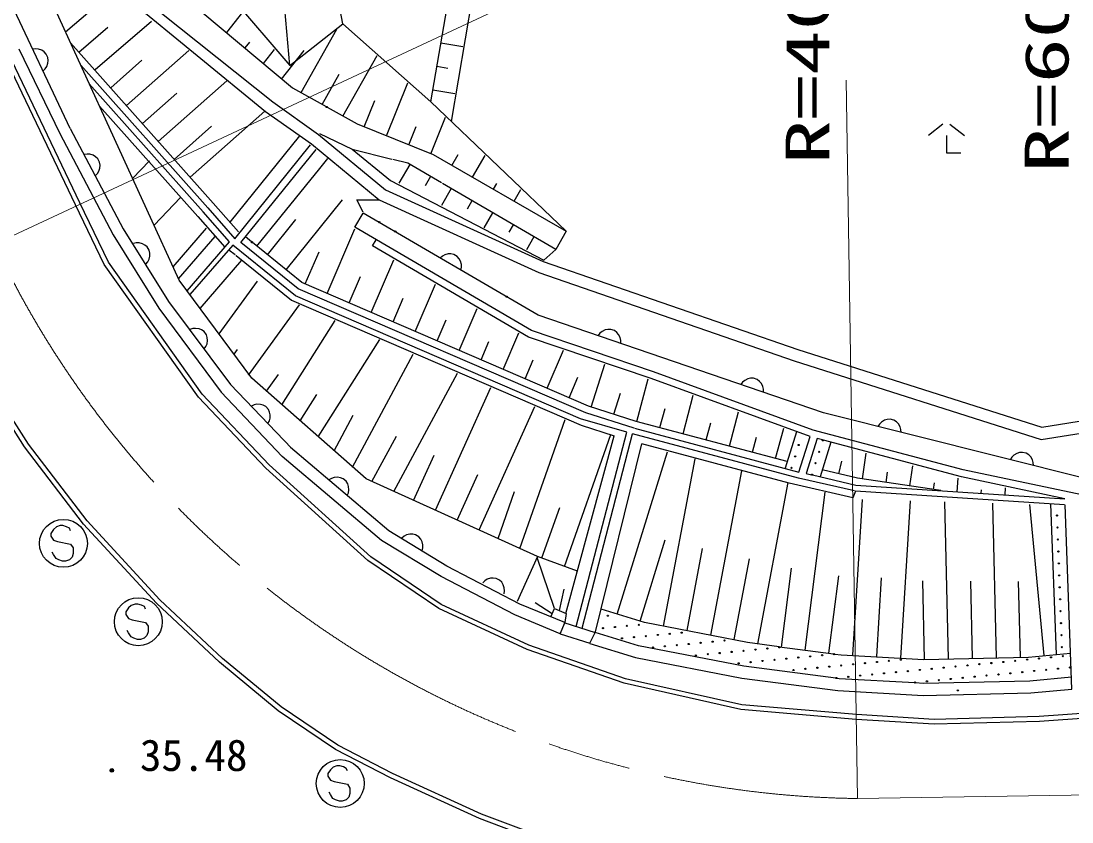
# Model space of a CAD drawing. Units: millimetres, scale not verified. Extents: x 40000 to 680000, y 20000 to 380000.
# Drawn here: x 136695 to 180561, y 268021 to 301465 of the extents above; entities that cross this region are included whole.
import ezdxf
from ezdxf.enums import TextEntityAlignment as Align

# ---------------------------------------------------------------- set-up
doc = ezdxf.new("R2010")
doc.units = ezdxf.units.MM
doc.header["$LTSCALE"] = 1000
doc.linetypes.add('CHAIN', pattern=[18.5, 12, -1.5, 3.5, -1.5])
for name, color, linetype, lineweight in [('M-BGD', 7, 'Continuous', 25), ('M-BGD-EXST', 7, 'Continuous', 25), ('M-BMK', 2, 'CHAIN', 13), ('M-STR-HTXT', 7, 'Continuous', 13)]:
    doc.layers.add(name, color=color, linetype=linetype, lineweight=lineweight)
doc.styles.add('ＭＳ ゴシック', font='')
doc.styles.get('ＭＳ ゴシック').set_extended_font_data('MS Gothic')

msp = doc.modelspace()

# ---------------------------------------------------------------- linework, layer by layer
at = {"layer": 'M-BGD'}
for p, q in [((139147, 293874), (131361, 310168)), ((138966, 293787), (131180, 310082)), ((138741, 296980), (133898, 307299)), ((143302, 290643), (135806, 307011)), ((153806, 298095), (155211, 306376)), ((154660, 297276), (156176, 306212)), ((147910, 299607), (147403, 305381)), ((140328, 305129), (148028, 298680)), ((143178, 305158), (147910, 299607)), ((150129, 301344), (149569, 304303)), ((138552, 301015), (140552, 302730)), ((141455, 302681), (147204, 298090)), ((141189, 302382), (146902, 297692)), ((145281, 300981), (145951, 301830)), ((139784, 299437), (142146, 301463)), ((139103, 300171), (140314, 301209)), ((147910, 299607), (150129, 301344)), ((148392, 298476), (149883, 301127)), ((150129, 301344), (153806, 298095)), ((144712, 293861), (138764, 300552)), ((146048, 300339), (146245, 300588)), ((154224, 300559), (155140, 300403)), ((136603, 300303), (138315, 296762)), ((137314, 300303), (137188, 300288)), ((137430, 300291), (137314, 300303)), ((137563, 300243), (137430, 300291)), ((137660, 300178), (137563, 300243)), ((137747, 300086), (137660, 300178)), ((137815, 299941), (137747, 300086)), ((141100, 297933), (143695, 300231)), ((146815, 299696), (147274, 300278)), ((147571, 299041), (148513, 300235)), ((137770, 299567), (137818, 299700)), ((137830, 299816), (137815, 299941)), ((137818, 299700), (137830, 299816)), ((144488, 293662), (139190, 299621)), ((140438, 298681), (141735, 299830)), ((150134, 297495), (151554, 300019)), ((137613, 299383), (137705, 299470)), ((137705, 299470), (137770, 299567)), ((149263, 297985), (149973, 299247)), ((154057, 299573), (154515, 299495)), ((144301, 293496), (139546, 298845)), ((142426, 296436), (145285, 298968)), ((151952, 296671), (152842, 298884)), ((141763, 297185), (143193, 298450)), ((148028, 298680), (149432, 297891)), ((153890, 298588), (154806, 298432)), ((144077, 293297), (139972, 297914)), ((147204, 298090), (149118, 296727)), ((149475, 297866), (150719, 297167)), ((151024, 297044), (151469, 298150)), ((153806, 298095), (159444, 292694)), ((143751, 294939), (146874, 297704)), ((146902, 297692), (148813, 296330)), ((153807, 295925), (154418, 297444)), ((138741, 296980), (140955, 292787)), ((143089, 295688), (144650, 297070)), ((150719, 297167), (153894, 295890)), ((152879, 296298), (153185, 297058)), ((175169, 297159), (174569, 296679)), ((175469, 297159), (176069, 296679)), ((138315, 296762), (140538, 292544)), ((148316, 296667), (145408, 293068)), ((149118, 296727), (151905, 294421)), ((149148, 296766), (150514, 296114)), ((175319, 296679), (175319, 295959)), ((145619, 292374), (148783, 296290)), ((145875, 292214), (149016, 296102)), ((148813, 296330), (151637, 293994)), ((150514, 296114), (152178, 295694)), ((150514, 296114), (152120, 294803)), ((139457, 295908), (139332, 295888)), ((139573, 295901), (139457, 295908)), ((139708, 295859), (139573, 295901)), ((139807, 295798), (139708, 295859)), ((139898, 295710), (139807, 295798)), ((139972, 295568), (139898, 295710)), ((149483, 295725), (149150, 295313)), ((152834, 295529), (152210, 295686)), ((153894, 295890), (159444, 292694)), ((154679, 295438), (154943, 295896)), ((155545, 294939), (156073, 295856)), ((175319, 295959), (175919, 295959)), ((139943, 295192), (139985, 295327)), ((139992, 295444), (139972, 295568)), ((139985, 295327), (139992, 295444)), ((141355, 294894), (142057, 295625)), ((149150, 295313), (146530, 292070)), ((152926, 295475), (152470, 294694)), ((154250, 294702), (152834, 295529)), ((139794, 295002), (139882, 295093)), ((139882, 295093), (139943, 295192)), ((152120, 294803), (158512, 291473)), ((153789, 294971), (153561, 294580)), ((151905, 294421), (158494, 291426)), ((154652, 294467), (154243, 293765)), ((159012, 291921), (154281, 294684)), ((156412, 294440), (156553, 294685)), ((157278, 293941), (157560, 294432)), ((142250, 292941), (143358, 294093)), ((147756, 291080), (150119, 294005)), ((150973, 293478), (150708, 293998)), ((150708, 293998), (151637, 293994)), ((151637, 293994), (158308, 290962)), ((155516, 293963), (155311, 293612)), ((140170, 291299), (138966, 293787)), ((140343, 291401), (139147, 293874)), ((145397, 292248), (144298, 293498)), ((144486, 293663), (145619, 292374)), ((145769, 292657), (144712, 293861)), ((144073, 293301), (145199, 292018)), ((146978, 291708), (148160, 293171)), ((150631, 292852), (150972, 293435)), ((158274, 289189), (150972, 293435)), ((156379, 293459), (156016, 292836)), ((140955, 292787), (142852, 289760)), ((143045, 291204), (144439, 292821)), ((149471, 290089), (150634, 292783)), ((158004, 288537), (150631, 292852)), ((157242, 292954), (157061, 292643)), ((159444, 292694), (159012, 291921)), ((140538, 292544), (142448, 289481)), ((141508, 292199), (141384, 292171)), ((141624, 292200), (141508, 292199)), ((141762, 292166), (141624, 292200)), ((141865, 292112), (141762, 292166)), ((143274, 290704), (144799, 292474)), ((143631, 290199), (145397, 292248)), ((148265, 290283), (145875, 292214)), ((146316, 292243), (146063, 292447)), ((148422, 290542), (146355, 292212)), ((151369, 292073), (151520, 292332)), ((158106, 292450), (157789, 291908)), ((141961, 292030), (141865, 292112)), ((142044, 291893), (141961, 292030)), ((142072, 291770), (142044, 291893)), ((142073, 291653), (142072, 291770)), ((145542, 292103), (143739, 290052)), ((145628, 291705), (145366, 291903)), ((148146, 289997), (145542, 292103)), ((148553, 290485), (149135, 291832)), ((157879, 288262), (151369, 292073)), ((154525, 291739), (154388, 291703)), ((154641, 291741), (154525, 291739)), ((154765, 291715), (154641, 291741)), ((154903, 291635), (154765, 291715)), ((159012, 291921), (158512, 291473)), ((144104, 285760), (140170, 291299)), ((144259, 285887), (140343, 291401)), ((141903, 291316), (141985, 291413)), ((141985, 291413), (142039, 291516)), ((142039, 291516), (142073, 291653)), ((144179, 289457), (145917, 291473)), ((145658, 291681), (145675, 291669)), ((145675, 291669), (147978, 289808)), ((151307, 289297), (152256, 291496)), ((154286, 291647), (154191, 291563)), ((154388, 291703), (154286, 291647)), ((154987, 291540), (154903, 291635)), ((155043, 291438), (154987, 291540)), ((155079, 291301), (155043, 291438)), ((155081, 291185), (155079, 291301)), ((158494, 291426), (169116, 287748)), ((155055, 291061), (155081, 291185)), ((158308, 290962), (168959, 287273)), ((146332, 286546), (143302, 290643)), ((144963, 288398), (146570, 290607)), ((160379, 285382), (148422, 290542)), ((150389, 289693), (150864, 290793)), ((153143, 288505), (153995, 290478)), ((160048, 284851), (148146, 289997)), ((160274, 285101), (148265, 290283)), ((142852, 289760), (145441, 286291)), ((146184, 286677), (148316, 289609)), ((147978, 289808), (160081, 284585)), ((152225, 288901), (152651, 289888)), ((142448, 289481), (145053, 285968)), ((154979, 287712), (155733, 289461)), ((170189, 285101), (158274, 289189)), ((147583, 285444), (149813, 288963)), ((154061, 288109), (154438, 288983)), ((143868, 288621), (143747, 288582)), ((143984, 288632), (143868, 288621)), ((144124, 288611), (143984, 288632)), ((144231, 288566), (144124, 288611)), ((144335, 288494), (144231, 288566)), ((144430, 288365), (144335, 288494)), ((144469, 288245), (144430, 288365)), ((144480, 288129), (144469, 288245)), ((156815, 286920), (157472, 288443)), ((162993, 286535), (157879, 288262)), ((163093, 286818), (158004, 288537)), ((160857, 288430), (160780, 288329)), ((160946, 288505), (160857, 288430)), ((161073, 288567), (160946, 288505)), ((161187, 288591), (161073, 288567)), ((161313, 288590), (161187, 288591)), ((161465, 288538), (161313, 288590)), ((161565, 288462), (161465, 288538)), ((161640, 288372), (161565, 288462)), ((161702, 288245), (161640, 288372)), ((161727, 288131), (161702, 288245)), ((144342, 287778), (144414, 287881)), ((144414, 287881), (144459, 287989)), ((144459, 287989), (144480, 288129)), ((149102, 284106), (151671, 288160)), ((155897, 287316), (156225, 288078)), ((161726, 288005), (161727, 288131)), ((145586, 287555), (145729, 287751)), ((150536, 282843), (153066, 287558)), ((158650, 286128), (159336, 287717)), ((169116, 287748), (179308, 284505)), ((157732, 286524), (158075, 287319)), ((160490, 285347), (161058, 287136)), ((168959, 287273), (179270, 283992)), ((136842, 283683), (134892, 286735)), ((137006, 283797), (135065, 286835)), ((151102, 282344), (146332, 286546)), ((146937, 286013), (147442, 286707)), ((152257, 281823), (154909, 286763)), ((159568, 285732), (159940, 286594)), ((162396, 284743), (162870, 286524)), ((169632, 284110), (162993, 286535)), ((169761, 284382), (163093, 286818)), ((166903, 286461), (166814, 286386)), ((167030, 286523), (166903, 286461)), ((167144, 286547), (167030, 286523)), ((167271, 286546), (167144, 286547)), ((167422, 286494), (167271, 286546)), ((167523, 286417), (167422, 286494)), ((145441, 286291), (147978, 283625)), ((153991, 281040), (156311, 286157)), ((166814, 286386), (166737, 286285)), ((167598, 286328), (167523, 286417)), ((167660, 286201), (167598, 286328)), ((167684, 286087), (167660, 286201)), ((167683, 285961), (167684, 286087)), ((146913, 282790), (144104, 285760)), ((147053, 282933), (144259, 285887)), ((145053, 285968), (147600, 283275)), ((148342, 284775), (149036, 285869)), ((161443, 285045), (161722, 285923)), ((164329, 284230), (164756, 285838)), ((179308, 284505), (187200, 285769)), ((146430, 285437), (146316, 285383)), ((146544, 285462), (146430, 285437)), ((146686, 285458), (146544, 285462)), ((146798, 285426), (146686, 285458)), ((146909, 285367), (146798, 285426)), ((147019, 285250), (146909, 285367)), ((147073, 285136), (147019, 285250)), ((147098, 285022), (147073, 285136)), ((155813, 280216), (158148, 285365)), ((162377, 284749), (160379, 285382)), ((163363, 284487), (163576, 285291)), ((166261, 283716), (166642, 285149)), ((179270, 283992), (187378, 285292)), ((147002, 284657), (147062, 284768)), ((147062, 284768), (147094, 284880)), ((147094, 284880), (147098, 285022)), ((149765, 283522), (150561, 285004)), ((157520, 279445), (159409, 284821)), ((161976, 284296), (160048, 284851)), ((162286, 284463), (160274, 285101)), ((168677, 283074), (162377, 284749)), ((181229, 282335), (170189, 285101)), ((172614, 284720), (172532, 284637)), ((172736, 284792), (172614, 284720)), ((172847, 284826), (172736, 284792)), ((172973, 284836), (172847, 284826)), ((173129, 284797), (172973, 284836)), ((173235, 284729), (173129, 284797)), ((173318, 284647), (173235, 284729)), ((159873, 276188), (161976, 284296)), ((160081, 284585), (161452, 284150)), ((162300, 284459), (169166, 282634)), ((165295, 283973), (165485, 284689)), ((168193, 283203), (168528, 284460)), ((169068, 284316), (168586, 282788)), ((176015, 282728), (169761, 284382)), ((172532, 284637), (172464, 284531)), ((173390, 284525), (173318, 284647)), ((173424, 284414), (173390, 284525)), ((173434, 284288), (173424, 284414)), ((151344, 282235), (152363, 284134)), ((159376, 278693), (161308, 284196)), ((159436, 276729), (161452, 284150)), ((160111, 276111), (162215, 284223)), ((169147, 282380), (162215, 284223)), ((167227, 283460), (167394, 284088)), ((169166, 282634), (169632, 284110)), ((169921, 284030), (169462, 282574)), ((170141, 283971), (169921, 284030)), ((170501, 283876), (170048, 282437)), ((175945, 282437), (170183, 283960)), ((139300, 280461), (136842, 283683)), ((139454, 280590), (137006, 283797)), ((152046, 280184), (147938, 283662)), ((152046, 280184), (147938, 283662)), ((160671, 275958), (162609, 283807)), ((161583, 276695), (163673, 283482)), ((168757, 282174), (162609, 283807)), ((171811, 282350), (171973, 283423)), ((178256, 283410), (178135, 283337)), ((178367, 283443), (178256, 283410)), ((178494, 283453), (178367, 283443)), ((178649, 283414), (178494, 283453)), ((178756, 283346), (178649, 283414)), ((151743, 279774), (147600, 283275)), ((153079, 281451), (153935, 283337)), ((163516, 276195), (164835, 283185)), ((170834, 282562), (170958, 283090)), ((178052, 283254), (177984, 283148)), ((178135, 283337), (178052, 283254)), ((178838, 283264), (178756, 283346)), ((178911, 283142), (178838, 283264)), ((178945, 283031), (178911, 283142)), ((178954, 282905), (178945, 283031)), ((151167, 278937), (146913, 282790)), ((151291, 279095), (147053, 282933)), ((154902, 280628), (155763, 282528)), ((165481, 275825), (166776, 282689)), ((169462, 282574), (169684, 282522)), ((169730, 282511), (171541, 282089)), ((171609, 282381), (170138, 282724)), ((172800, 282201), (172863, 282622)), ((173788, 282052), (173915, 282894)), ((180968, 281675), (176015, 282728)), ((149657, 282366), (149549, 282301)), ((149768, 282404), (149657, 282366)), ((149908, 282415), (149768, 282404)), ((150024, 282396), (149908, 282415)), ((150141, 282349), (150024, 282396)), ((150263, 282246), (150141, 282349)), ((150329, 282138), (150263, 282246)), ((150366, 282027), (150329, 282138)), ((158259, 279112), (151102, 282344)), ((167445, 275454), (168717, 282192)), ((171416, 281553), (168757, 282174)), ((171484, 281845), (169147, 282380)), ((171541, 282089), (180261, 281519)), ((175083, 281857), (171609, 282381)), ((174777, 281903), (174819, 282186)), ((175772, 281812), (175809, 282382)), ((180261, 281519), (175945, 282437)), ((150312, 281654), (150359, 281771)), ((150359, 281771), (150378, 281886)), ((150378, 281886), (150366, 282027)), ((156606, 279858), (157295, 281820)), ((169427, 275191), (170264, 281797)), ((171525, 281839), (171416, 281553)), ((180244, 281269), (171525, 281839)), ((176769, 281747), (176779, 281894)), ((177767, 281682), (177786, 281976)), ((171415, 274988), (171817, 281491)), ((173411, 274865), (173816, 281432)), ((175408, 274829), (175257, 281389)), ((177407, 274875), (177259, 281329)), ((179403, 274969), (178797, 281283)), ((179668, 281307), (179901, 275017)), ((180554, 273573), (180270, 281268)), ((158439, 279044), (159180, 281153)), ((142350, 277158), (139300, 280461)), ((142492, 277299), (139454, 280590)), ((154470, 278708), (152046, 280184)), ((152684, 279957), (152586, 279876)), ((152788, 280010), (152684, 279957)), ((152925, 280042), (152788, 280010)), ((153042, 280040), (152925, 280042)), ((153165, 280010), (153042, 280040)), ((153301, 279926), (153165, 280010)), ((153381, 279828), (153301, 279926)), ((154229, 278273), (151743, 279774)), ((153435, 279725), (153381, 279828)), ((153467, 279587), (153435, 279725)), ((153435, 279347), (153465, 279470)), ((153465, 279470), (153467, 279587)), ((162538, 276401), (163585, 279800)), ((164498, 276010), (165146, 279442)), ((154236, 277105), (151291, 279095)), ((158259, 279112), (157398, 277234)), ((158968, 276938), (158239, 279068)), ((159915, 278491), (158259, 279112)), ((166463, 275639), (167099, 279008)), ((154137, 276930), (151167, 278937)), ((157520, 277118), (154470, 278708)), ((168435, 275317), (168854, 278620)), ((157312, 276666), (154229, 278273)), ((156152, 278153), (156053, 278091)), ((156286, 278198), (156152, 278153)), ((156402, 278207), (156286, 278198)), ((156527, 278189), (156402, 278207)), ((156670, 278118), (156527, 278189)), ((156760, 278028), (156670, 278118)), ((170419, 275065), (170828, 278297)), ((172413, 274927), (172616, 278210)), ((156053, 278091), (155964, 278001)), ((156822, 277930), (156760, 278028)), ((156867, 277796), (156822, 277930)), ((156858, 277554), (156876, 277679)), ((156876, 277679), (156867, 277796)), ((159171, 276850), (159360, 277749)), ((174409, 274806), (174333, 278086)), ((176408, 274852), (176333, 278079)), ((178406, 274898), (178334, 278069)), ((145108, 274851), (142492, 277299)), ((144976, 274701), (142350, 277158)), ((157819, 275225), (154137, 276930)), ((157894, 275410), (154236, 277105)), ((159397, 276344), (157520, 277118)), ((158867, 276708), (158150, 277169)), ((158813, 276585), (158968, 276938)), ((158968, 276938), (159442, 276731)), ((162712, 276347), (160904, 276904)), ((159193, 275880), (157312, 276666)), ((159352, 276357), (160659, 275934)), ((159442, 276731), (159397, 276344)), ((159198, 275881), (159391, 276342)), ((160437, 275481), (160671, 275958)), ((162469, 275376), (160658, 275933)), ((167022, 275511), (162712, 276347)), ((159198, 275881), (160437, 275481)), ((160436, 275479), (162347, 274890)), ((168342, 275338), (167022, 275511)), ((161864, 273812), (157819, 275225)), ((161919, 274004), (157894, 275410)), ((166862, 274523), (162469, 275376)), ((168353, 275337), (170609, 275041)), ((178748, 274906), (180499, 275074)), ((147435, 272666), (144976, 274701)), ((147555, 272826), (145108, 274851)), ((162347, 274890), (166782, 274030)), ((170656, 275035), (170932, 274999)), ((170932, 274999), (174378, 274806)), ((174378, 274806), (178748, 274906)), ((170707, 274020), (166862, 274523)), ((166745, 272720), (161864, 273812)), ((166775, 272918), (161919, 274004)), ((166782, 274030), (170792, 273505)), ((170839, 274003), (170742, 274016)), ((173999, 273826), (170839, 274003)), ((174361, 273805), (174016, 273825)), ((178807, 273907), (174361, 273805)), ((180541, 274074), (178807, 273907)), ((170792, 273505), (174353, 273305)), ((174353, 273305), (178837, 273408)), ((178837, 273408), (180554, 273573)), ((171574, 272504), (166775, 272918)), ((149816, 271050), (147435, 272666)), ((149918, 271222), (147555, 272826)), ((171559, 272305), (166745, 272720)), ((174809, 272300), (171574, 272504)), ((179186, 272422), (174809, 272300)), ((181368, 272582), (179186, 272422)), ((174806, 272099), (171559, 272305)), ((179203, 272223), (174806, 272099)), ((181358, 272375), (179203, 272223)), ((152197, 270041), (149918, 271222)), ((152110, 269861), (149816, 271050)), ((155833, 268168), (152110, 269861)), ((155910, 268353), (152197, 270041)), ((158300, 267233), (155833, 268168)), ((158358, 267425), (155910, 268353))]:
    msp.add_line(p, q, dxfattribs=at)
for centre, radius in [((149452, 297875), 24.9), ((151650, 293066), 24.9), ((152315, 292677), 24.9), ((146335, 292227), 24.9), ((156967, 289954), 24.9), ((170159, 283954), 24.9), ((169156, 283764), 24.9), ((170009, 283478), 24.9), ((169005, 283287), 24.9), ((169859, 283001), 24.9), ((168855, 282811), 24.9), ((169708, 282524), 24.9), ((179936, 280817), 24.9), ((179955, 280317), 24.9), ((179973, 279818), 24.9), ((179992, 279318), 24.9), ((180010, 278819), 24.9), ((180029, 278319), 24.9), ((180047, 277820), 24.9), ((180066, 277320), 24.9), ((180084, 276821), 24.9), ((161187, 276634), 24.9), ((160986, 276113), 24.9), ((161484, 276161), 24.9), ((161982, 276209), 24.9), ((162479, 276256), 24.9), ((164268, 275926), 24.9), ((180102, 276321), 24.9), ((161780, 275687), 24.9), ((162278, 275735), 24.9), ((162775, 275783), 24.9), ((163273, 275831), 24.9), ((163771, 275878), 24.9), ((165062, 275500), 24.9), ((165560, 275548), 24.9), ((166057, 275596), 24.9), ((180121, 275822), 24.9), ((163072, 275309), 24.9), ((163570, 275357), 24.9), ((164067, 275405), 24.9), ((164565, 275452), 24.9), ((165359, 275027), 24.9), ((165856, 275074), 24.9), ((166354, 275122), 24.9), ((166852, 275170), 24.9), ((167349, 275218), 24.9), ((167847, 275265), 24.9), ((168344, 275313), 24.9), ((170631, 275031), 24.9), ((180139, 275322), 24.9), ((164861, 274979), 24.9), ((166651, 274648), 24.9), ((167148, 274696), 24.9), ((167646, 274744), 24.9), ((168143, 274792), 24.9), ((168641, 274839), 24.9), ((169138, 274887), 24.9), ((169636, 274935), 24.9), ((170134, 274983), 24.9), ((171425, 274605), 24.9), ((171923, 274652), 24.9), ((172420, 274700), 24.9), ((172918, 274748), 24.9), ((173415, 274796), 24.9), ((176697, 274609), 24.9), ((177195, 274656), 24.9), ((177693, 274704), 24.9), ((178190, 274752), 24.9), ((178688, 274800), 24.9), ((179185, 274847), 24.9), ((179683, 274895), 24.9), ((180180, 274943), 24.9), ((168937, 274366), 24.9), ((169435, 274413), 24.9), ((169933, 274461), 24.9), ((170430, 274509), 24.9), ((170928, 274557), 24.9), ((172219, 274179), 24.9), ((172717, 274226), 24.9), ((173214, 274274), 24.9), ((173712, 274322), 24.9), ((174210, 274370), 24.9), ((174707, 274417), 24.9), ((175205, 274465), 24.9), ((175702, 274513), 24.9), ((176200, 274561), 24.9), ((177492, 274183), 24.9), ((177989, 274230), 24.9), ((178487, 274278), 24.9), ((178984, 274326), 24.9), ((179482, 274374), 24.9), ((179979, 274422), 24.9), ((180477, 274469), 24.9), ((170727, 274035), 24.9), ((171224, 274083), 24.9), ((171722, 274131), 24.9), ((174009, 273848), 24.9), ((174506, 273896), 24.9), ((175004, 273944), 24.9), ((175501, 273992), 24.9), ((175999, 274039), 24.9), ((176496, 274087), 24.9), ((176994, 274135), 24.9), ((175798, 273518), 24.9), ((140484, 270174), 75), ((140484, 270174), 65.6), ((140484, 270174), 56.2), ((140484, 270174), 46.9), ((140484, 270174), 37.5), ((140484, 270174), 28.1), ((140484, 270174), 18.7), ((140484, 270174), 9.4)]:
    msp.add_circle(centre, radius, dxfattribs=at)
at = {"layer": 'M-BGD-EXST'}
for p, q in [((138169, 280338), (138052, 280228)), ((138329, 280394), (138169, 280338)), ((138446, 280394), (138329, 280394)), ((138599, 280342), (138446, 280394)), ((138718, 280284), (138599, 280342)), ((138052, 280228), (137944, 280072)), ((137944, 280072), (137944, 279958)), ((137944, 279958), (138054, 279789)), ((138767, 280178), (138718, 280284)), ((138054, 279789), (138214, 279737)), ((138214, 279737), (138767, 279625)), ((138767, 279625), (138871, 279465)), ((138871, 279465), (138873, 279236)), ((138054, 279191), (138000, 279294)), ((138162, 279026), (138054, 279191)), ((138275, 278968), (138162, 279026)), ((138823, 279078), (138713, 278966)), ((138873, 279236), (138823, 279078)), ((138430, 278914), (138275, 278968)), ((138551, 278914), (138430, 278914)), ((138713, 278966), (138551, 278914)), ((141177, 276956), (141069, 276801)), ((141069, 276801), (141069, 276686)), ((141294, 277066), (141177, 276956)), ((141454, 277122), (141294, 277066)), ((141571, 277122), (141454, 277122)), ((141724, 277070), (141571, 277122)), ((141843, 277012), (141724, 277070)), ((141892, 276906), (141843, 277012)), ((141069, 276686), (141180, 276517)), ((141180, 276517), (141339, 276465)), ((141339, 276465), (141892, 276353)), ((141180, 275919), (141126, 276022)), ((141287, 275755), (141180, 275919)), ((141892, 276353), (141996, 276193)), ((141998, 275964), (141949, 275806)), ((141996, 276193), (141998, 275964)), ((141400, 275696), (141287, 275755)), ((141555, 275642), (141400, 275696)), ((141677, 275642), (141555, 275642)), ((141839, 275694), (141677, 275642)), ((141949, 275806), (141839, 275694)), ((149723, 270313), (149606, 270203)), ((149882, 270369), (149723, 270313)), ((149999, 270369), (149882, 270369)), ((150152, 270317), (149999, 270369)), ((150271, 270259), (150152, 270317)), ((150321, 270153), (150271, 270259)), ((149606, 270203), (149498, 270047)), ((149498, 270047), (149498, 269933)), ((149498, 269933), (149608, 269764)), ((149608, 269764), (149767, 269712)), ((149767, 269712), (150321, 269600)), ((150321, 269600), (150424, 269440)), ((150424, 269440), (150426, 269211)), ((149608, 269166), (149554, 269269)), ((149716, 269002), (149608, 269166)), ((149828, 268943), (149716, 269002)), ((149983, 268889), (149828, 268943)), ((150267, 268941), (150105, 268889)), ((150377, 269053), (150267, 268941)), ((150426, 269211), (150377, 269053)), ((150105, 268889), (149983, 268889))]:
    msp.add_line(p, q, dxfattribs=at)
for centre in [(138465, 279654), (141590, 276383), (150018, 269629)]:
    msp.add_circle(centre, 1000, dxfattribs=at)
at = {"layer": 'M-BMK'}
msp.add_line((171612, 269002), (181422, 269156), dxfattribs=at)
msp.add_arc((172119, 309392), 40394, 205.2642, 269.2812, dxfattribs=at)
at = {"layer": 'M-STR-HTXT'}
for p, q in [((135589, 292152), (162768, 304837)), ((171612, 269002), (171140, 298991))]:
    msp.add_line(p, q, dxfattribs=at)

# ---------------------------------------------------------------- texts
at = {"layer": 'M-BGD', "style": 'ＭＳ ゴシック'}
msp.add_text('35.48', height=1320, dxfattribs=at).set_placement((141657, 269755), align=Align.BOTTOM_LEFT)
at = {"layer": 'M-STR-HTXT', "style": 'ＭＳ ゴシック', "width": 1.5}
for s, p in [('R=40', (170988, 295465)), ('R=60', (180968, 295128))]:
    msp.add_text(s, height=1833, rotation=90, dxfattribs=at).set_placement(p, align=Align.BOTTOM_LEFT)

doc.saveas('drawing.dxf')
